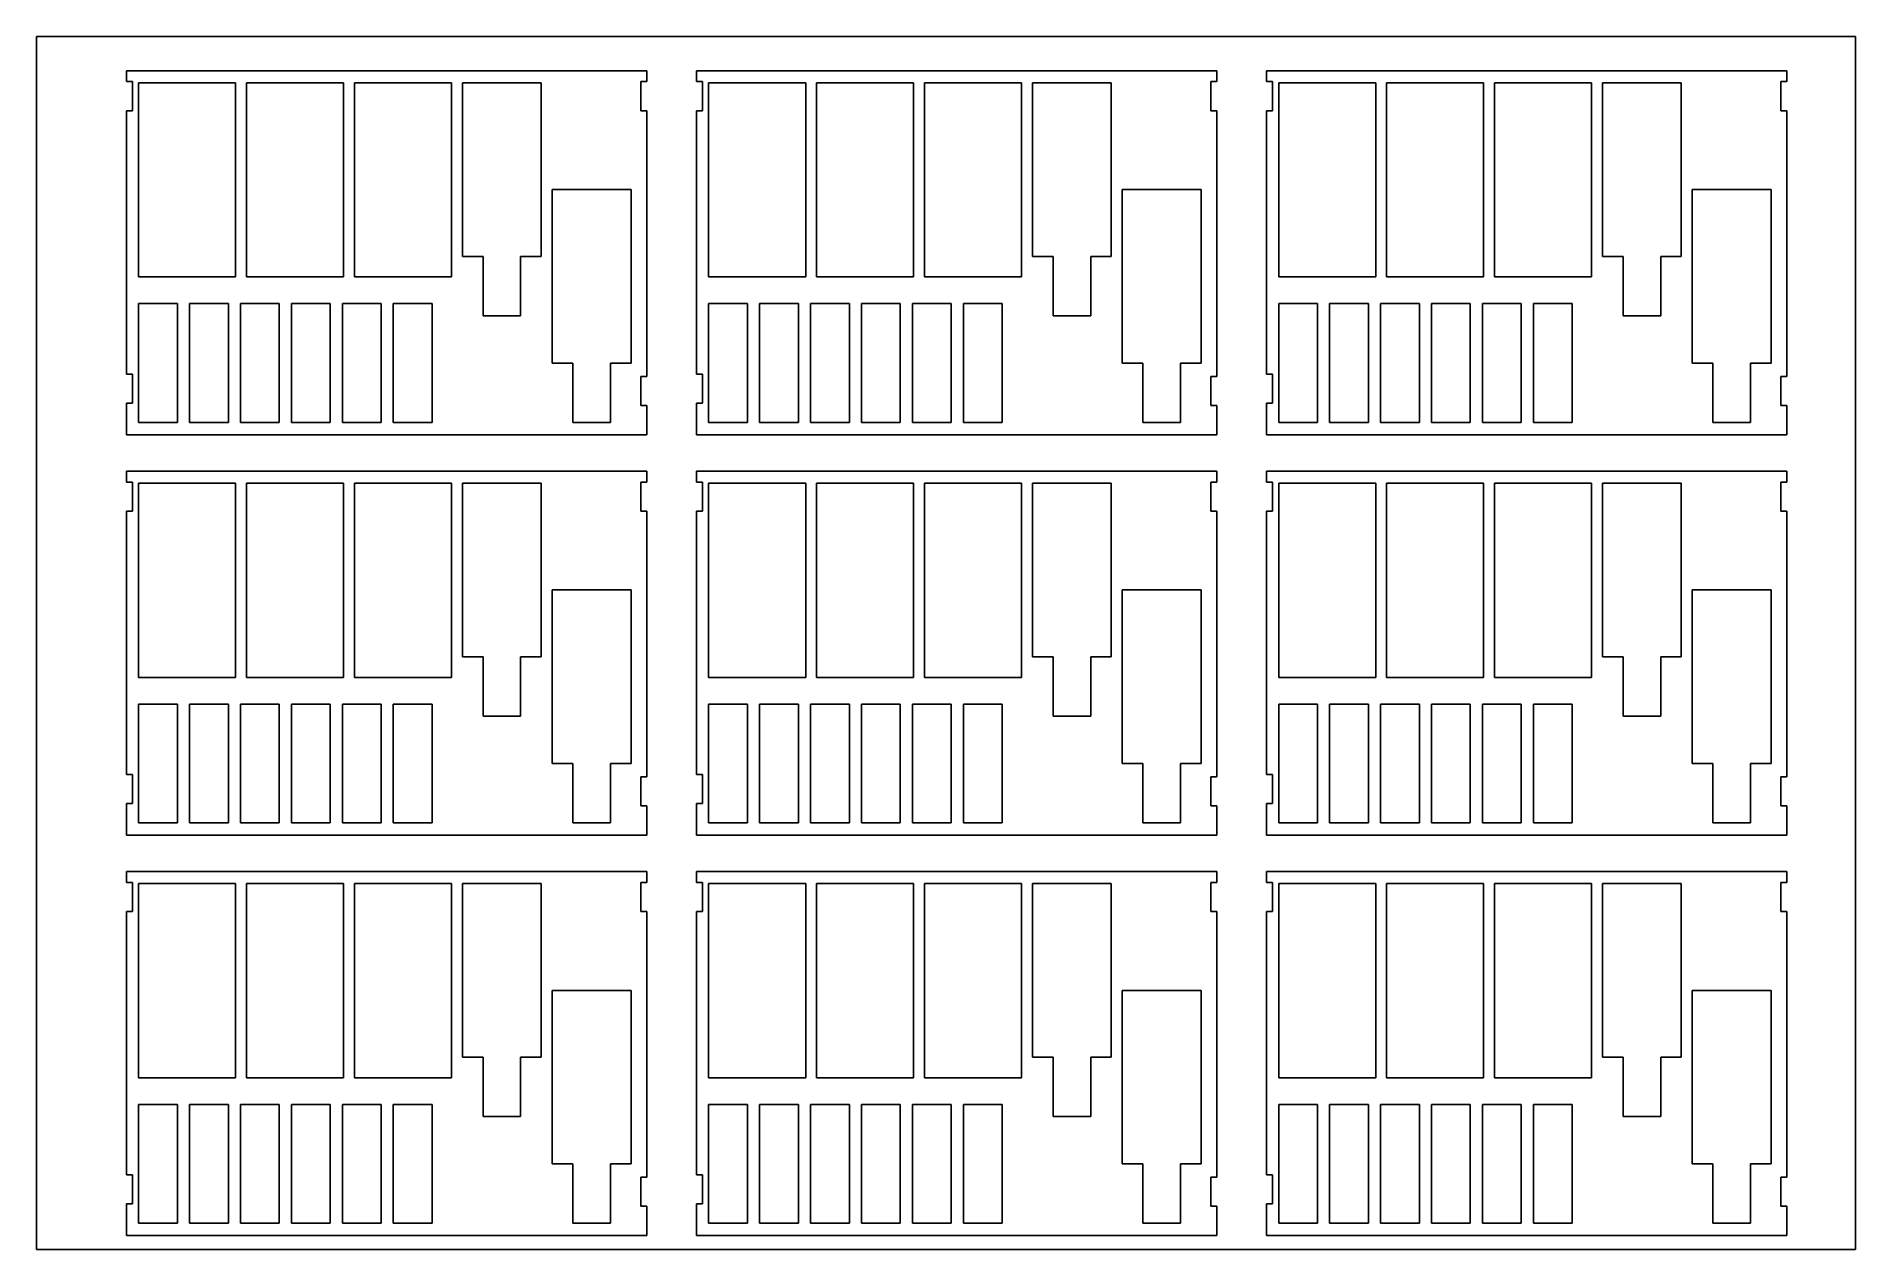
# Paper-space layout '_Top' of a CAD drawing. Header units: millimetres. Extents: x -750 to 750, y -500 to 500.
import ezdxf

# ---------------------------------------------------------------- set-up
doc = ezdxf.new("R2010")
doc.units = ezdxf.units.MM

psp = doc.layouts.new('_Top')

# ---------------------------------------------------------------- linework, layer by layer
at = {"color": 7, "linetype": 'Continuous', "lineweight": 25}
for p, q in [((-750, 500), (-750, -500)), ((750, 500), (-750, 500)), ((750, -500), (750, 500)), ((-675.7, 471.7), (-675.7, 462.7)), ((-246.7, 471.7), (-675.7, 471.7)), ((-246.7, 462.7), (-246.7, 471.7)), ((223.3, 471.7), (-205.7, 471.7)), ((-205.7, 471.7), (-205.7, 462.7)), ((223.3, 462.7), (223.3, 471.7)), ((264.3, 471.7), (264.3, 462.7)), ((693.3, 471.7), (264.3, 471.7)), ((693.3, 462.7), (693.3, 471.7)), ((-675.7, 462.7), (-670.7, 462.7)), ((-670.7, 462.7), (-670.7, 438.7)), ((-665.7, 461.7), (-665.7, 301.7)), ((-665.7, 461.7), (-585.7, 461.7)), ((-585.7, 461.7), (-585.7, 301.7)), ((-576.7, 461.7), (-576.7, 301.7)), ((-576.7, 461.7), (-496.7, 461.7)), ((-496.7, 461.7), (-496.7, 301.7)), ((-487.7, 461.7), (-407.7, 461.7)), ((-487.7, 461.7), (-487.7, 301.7)), ((-407.7, 461.7), (-407.7, 301.7)), ((-398.7, 461.7), (-333.7, 461.7)), ((-398.7, 461.7), (-398.7, 318.7)), ((-333.7, 461.7), (-333.7, 318.7)), ((-246.7, 462.7), (-251.7, 462.7)), ((-251.7, 462.7), (-251.7, 438.7)), ((-205.7, 462.7), (-200.7, 462.7)), ((-200.7, 462.7), (-200.7, 438.7)), ((-195.7, 461.7), (-195.7, 301.7)), ((-195.7, 461.7), (-115.7, 461.7)), ((-115.7, 461.7), (-115.7, 301.7)), ((-106.7, 461.7), (-106.7, 301.7)), ((-106.7, 461.7), (-26.7, 461.7)), ((-26.7, 461.7), (-26.7, 301.7)), ((-17.7, 461.7), (62.3, 461.7)), ((-17.7, 461.7), (-17.7, 301.7)), ((62.3, 461.7), (62.3, 301.7)), ((71.3, 461.7), (136.3, 461.7)), ((71.3, 461.7), (71.3, 318.7)), ((136.3, 461.7), (136.3, 318.7)), ((223.3, 462.7), (218.3, 462.7)), ((218.3, 462.7), (218.3, 438.7)), ((264.3, 462.7), (269.3, 462.7)), ((269.3, 462.7), (269.3, 438.7)), ((274.3, 461.7), (274.3, 301.7)), ((274.3, 461.7), (354.3, 461.7)), ((354.3, 461.7), (354.3, 301.7)), ((363.3, 461.7), (363.3, 301.7)), ((363.3, 461.7), (443.3, 461.7)), ((443.3, 461.7), (443.3, 301.7)), ((452.3, 461.7), (532.3, 461.7)), ((452.3, 461.7), (452.3, 301.7)), ((532.3, 461.7), (532.3, 301.7)), ((541.3, 461.7), (606.3, 461.7)), ((541.3, 461.7), (541.3, 318.7)), ((606.3, 461.7), (606.3, 318.7)), ((693.3, 462.7), (688.3, 462.7)), ((688.3, 462.7), (688.3, 438.7)), ((-675.7, 438.7), (-675.7, 221.7)), ((-675.7, 438.7), (-670.7, 438.7)), ((-246.7, 438.7), (-251.7, 438.7)), ((-246.7, 219.7), (-246.7, 438.7)), ((-205.7, 438.7), (-205.7, 221.7)), ((-205.7, 438.7), (-200.7, 438.7)), ((223.3, 438.7), (218.3, 438.7)), ((223.3, 219.7), (223.3, 438.7)), ((264.3, 438.7), (264.3, 221.7)), ((264.3, 438.7), (269.3, 438.7)), ((693.3, 438.7), (688.3, 438.7)), ((693.3, 219.7), (693.3, 438.7)), ((-259.7, 373.7), (-324.7, 373.7)), ((-324.7, 230.7), (-324.7, 373.7)), ((-259.7, 230.7), (-259.7, 373.7)), ((210.3, 373.7), (145.3, 373.7)), ((145.3, 230.7), (145.3, 373.7)), ((210.3, 230.7), (210.3, 373.7)), ((680.3, 373.7), (615.3, 373.7)), ((615.3, 230.7), (615.3, 373.7)), ((680.3, 230.7), (680.3, 373.7)), ((-398.7, 318.7), (-381.7, 318.7)), ((-381.7, 269.7), (-381.7, 318.7)), ((-350.7, 318.7), (-333.7, 318.7)), ((-350.7, 269.7), (-350.7, 318.7)), ((71.3, 318.7), (88.3, 318.7)), ((88.3, 269.7), (88.3, 318.7)), ((119.3, 318.7), (136.3, 318.7)), ((119.3, 269.7), (119.3, 318.7)), ((541.3, 318.7), (558.3, 318.7)), ((558.3, 269.7), (558.3, 318.7)), ((589.3, 318.7), (606.3, 318.7)), ((589.3, 269.7), (589.3, 318.7)), ((-665.7, 301.7), (-585.7, 301.7)), ((-576.7, 301.7), (-496.7, 301.7)), ((-487.7, 301.7), (-407.7, 301.7)), ((-195.7, 301.7), (-115.7, 301.7)), ((-106.7, 301.7), (-26.7, 301.7)), ((-17.7, 301.7), (62.3, 301.7)), ((274.3, 301.7), (354.3, 301.7)), ((363.3, 301.7), (443.3, 301.7)), ((452.3, 301.7), (532.3, 301.7)), ((-665.7, 279.7), (-665.7, 181.7)), ((-665.7, 279.7), (-633.7, 279.7)), ((-633.7, 279.7), (-633.7, 181.7)), ((-623.7, 279.7), (-591.7, 279.7)), ((-623.7, 279.7), (-623.7, 181.7)), ((-591.7, 279.7), (-591.7, 181.7)), ((-581.7, 279.7), (-549.7, 279.7)), ((-581.7, 279.7), (-581.7, 181.7)), ((-549.7, 279.7), (-549.7, 181.7)), ((-539.7, 279.7), (-507.7, 279.7)), ((-539.7, 279.7), (-539.7, 181.7)), ((-507.7, 279.7), (-507.7, 181.7)), ((-497.7, 279.7), (-465.7, 279.7)), ((-497.7, 279.7), (-497.7, 181.7)), ((-465.7, 279.7), (-465.7, 181.7)), ((-455.7, 279.7), (-423.7, 279.7)), ((-455.7, 279.7), (-455.7, 181.7)), ((-423.7, 279.7), (-423.7, 181.7)), ((-195.7, 279.7), (-195.7, 181.7)), ((-195.7, 279.7), (-163.7, 279.7)), ((-163.7, 279.7), (-163.7, 181.7)), ((-153.7, 279.7), (-121.7, 279.7)), ((-153.7, 279.7), (-153.7, 181.7)), ((-121.7, 279.7), (-121.7, 181.7)), ((-111.7, 279.7), (-79.7, 279.7)), ((-111.7, 279.7), (-111.7, 181.7)), ((-79.7, 279.7), (-79.7, 181.7)), ((-69.7, 279.7), (-37.7, 279.7)), ((-69.7, 279.7), (-69.7, 181.7)), ((-37.7, 279.7), (-37.7, 181.7)), ((-27.7, 279.7), (4.3, 279.7)), ((-27.7, 279.7), (-27.7, 181.7)), ((4.3, 279.7), (4.3, 181.7)), ((14.3, 279.7), (46.3, 279.7)), ((14.3, 279.7), (14.3, 181.7)), ((46.3, 279.7), (46.3, 181.7)), ((274.3, 279.7), (274.3, 181.7)), ((274.3, 279.7), (306.3, 279.7)), ((306.3, 279.7), (306.3, 181.7)), ((316.3, 279.7), (348.3, 279.7)), ((316.3, 279.7), (316.3, 181.7)), ((348.3, 279.7), (348.3, 181.7)), ((358.3, 279.7), (390.3, 279.7)), ((358.3, 279.7), (358.3, 181.7)), ((390.3, 279.7), (390.3, 181.7)), ((400.3, 279.7), (432.3, 279.7)), ((400.3, 279.7), (400.3, 181.7)), ((432.3, 279.7), (432.3, 181.7)), ((442.3, 279.7), (474.3, 279.7)), ((442.3, 279.7), (442.3, 181.7)), ((474.3, 279.7), (474.3, 181.7)), ((484.3, 279.7), (516.3, 279.7)), ((484.3, 279.7), (484.3, 181.7)), ((516.3, 279.7), (516.3, 181.7)), ((-381.7, 269.7), (-350.7, 269.7)), ((88.3, 269.7), (119.3, 269.7)), ((558.3, 269.7), (589.3, 269.7)), ((-307.7, 230.7), (-324.7, 230.7)), ((-307.7, 181.7), (-307.7, 230.7)), ((-276.7, 230.7), (-259.7, 230.7)), ((-276.7, 181.7), (-276.7, 230.7)), ((162.3, 230.7), (145.3, 230.7)), ((162.3, 181.7), (162.3, 230.7)), ((193.3, 230.7), (210.3, 230.7)), ((193.3, 181.7), (193.3, 230.7)), ((632.3, 230.7), (615.3, 230.7)), ((632.3, 181.7), (632.3, 230.7)), ((663.3, 230.7), (680.3, 230.7)), ((663.3, 181.7), (663.3, 230.7)), ((-675.7, 221.7), (-670.7, 221.7)), ((-670.7, 197.7), (-670.7, 221.7)), ((-246.7, 219.7), (-251.7, 219.7)), ((-251.7, 219.7), (-251.7, 195.7)), ((-205.7, 221.7), (-200.7, 221.7)), ((-200.7, 197.7), (-200.7, 221.7)), ((223.3, 219.7), (218.3, 219.7)), ((218.3, 219.7), (218.3, 195.7)), ((264.3, 221.7), (269.3, 221.7)), ((269.3, 197.7), (269.3, 221.7)), ((693.3, 219.7), (688.3, 219.7)), ((688.3, 219.7), (688.3, 195.7)), ((-675.7, 197.7), (-675.7, 171.7)), ((-675.7, 197.7), (-670.7, 197.7)), ((-246.7, 195.7), (-251.7, 195.7)), ((-246.7, 171.7), (-246.7, 195.7)), ((-205.7, 197.7), (-205.7, 171.7)), ((-205.7, 197.7), (-200.7, 197.7)), ((223.3, 195.7), (218.3, 195.7)), ((223.3, 171.7), (223.3, 195.7)), ((264.3, 197.7), (264.3, 171.7)), ((264.3, 197.7), (269.3, 197.7)), ((693.3, 195.7), (688.3, 195.7)), ((693.3, 171.7), (693.3, 195.7)), ((-665.7, 181.7), (-633.7, 181.7)), ((-623.7, 181.7), (-591.7, 181.7)), ((-581.7, 181.7), (-549.7, 181.7)), ((-539.7, 181.7), (-507.7, 181.7)), ((-497.7, 181.7), (-465.7, 181.7)), ((-455.7, 181.7), (-423.7, 181.7)), ((-276.7, 181.7), (-307.7, 181.7)), ((-195.7, 181.7), (-163.7, 181.7)), ((-153.7, 181.7), (-121.7, 181.7)), ((-111.7, 181.7), (-79.7, 181.7)), ((-69.7, 181.7), (-37.7, 181.7)), ((-27.7, 181.7), (4.3, 181.7)), ((14.3, 181.7), (46.3, 181.7)), ((193.3, 181.7), (162.3, 181.7)), ((274.3, 181.7), (306.3, 181.7)), ((316.3, 181.7), (348.3, 181.7)), ((358.3, 181.7), (390.3, 181.7)), ((400.3, 181.7), (432.3, 181.7)), ((442.3, 181.7), (474.3, 181.7)), ((484.3, 181.7), (516.3, 181.7)), ((663.3, 181.7), (632.3, 181.7)), ((-675.7, 171.7), (-246.7, 171.7)), ((-205.7, 171.7), (223.3, 171.7)), ((264.3, 171.7), (693.3, 171.7)), ((-246.7, 141.7), (-675.7, 141.7)), ((-675.7, 141.7), (-675.7, 132.7)), ((-246.7, 132.7), (-246.7, 141.7)), ((-205.7, 141.7), (-205.7, 132.7)), ((223.3, 141.7), (-205.7, 141.7)), ((223.3, 132.7), (223.3, 141.7)), ((693.3, 141.7), (264.3, 141.7)), ((264.3, 141.7), (264.3, 132.7)), ((693.3, 132.7), (693.3, 141.7)), ((-675.7, 132.7), (-670.7, 132.7)), ((-670.7, 132.7), (-670.7, 108.7)), ((-665.7, 131.7), (-665.7, -28.3)), ((-665.7, 131.7), (-585.7, 131.7)), ((-585.7, 131.7), (-585.7, -28.3)), ((-576.7, 131.7), (-576.7, -28.3)), ((-576.7, 131.7), (-496.7, 131.7)), ((-496.7, 131.7), (-496.7, -28.3)), ((-487.7, 131.7), (-407.7, 131.7)), ((-487.7, 131.7), (-487.7, -28.3)), ((-407.7, 131.7), (-407.7, -28.3)), ((-398.7, 131.7), (-333.7, 131.7)), ((-398.7, 131.7), (-398.7, -11.3)), ((-333.7, 131.7), (-333.7, -11.3)), ((-246.7, 132.7), (-251.7, 132.7)), ((-251.7, 132.7), (-251.7, 108.7)), ((-205.7, 132.7), (-200.7, 132.7)), ((-200.7, 132.7), (-200.7, 108.7)), ((-195.7, 131.7), (-195.7, -28.3)), ((-195.7, 131.7), (-115.7, 131.7)), ((-115.7, 131.7), (-115.7, -28.3)), ((-106.7, 131.7), (-106.7, -28.3)), ((-106.7, 131.7), (-26.7, 131.7)), ((-26.7, 131.7), (-26.7, -28.3)), ((-17.7, 131.7), (62.3, 131.7)), ((-17.7, 131.7), (-17.7, -28.3)), ((62.3, 131.7), (62.3, -28.3)), ((71.3, 131.7), (136.3, 131.7)), ((71.3, 131.7), (71.3, -11.3)), ((136.3, 131.7), (136.3, -11.3)), ((223.3, 132.7), (218.3, 132.7)), ((218.3, 132.7), (218.3, 108.7)), ((264.3, 132.7), (269.3, 132.7)), ((269.3, 132.7), (269.3, 108.7)), ((274.3, 131.7), (274.3, -28.3)), ((274.3, 131.7), (354.3, 131.7)), ((354.3, 131.7), (354.3, -28.3)), ((363.3, 131.7), (363.3, -28.3)), ((363.3, 131.7), (443.3, 131.7)), ((443.3, 131.7), (443.3, -28.3)), ((452.3, 131.7), (532.3, 131.7)), ((452.3, 131.7), (452.3, -28.3)), ((532.3, 131.7), (532.3, -28.3)), ((541.3, 131.7), (606.3, 131.7)), ((541.3, 131.7), (541.3, -11.3)), ((606.3, 131.7), (606.3, -11.3)), ((693.3, 132.7), (688.3, 132.7)), ((688.3, 132.7), (688.3, 108.7)), ((-675.7, 108.7), (-675.7, -108.3)), ((-675.7, 108.7), (-670.7, 108.7)), ((-246.7, 108.7), (-251.7, 108.7)), ((-246.7, -110.3), (-246.7, 108.7)), ((-205.7, 108.7), (-205.7, -108.3)), ((-205.7, 108.7), (-200.7, 108.7)), ((223.3, 108.7), (218.3, 108.7)), ((223.3, -110.3), (223.3, 108.7)), ((264.3, 108.7), (264.3, -108.3)), ((264.3, 108.7), (269.3, 108.7)), ((693.3, 108.7), (688.3, 108.7)), ((693.3, -110.3), (693.3, 108.7)), ((-259.7, 43.7), (-324.7, 43.7)), ((-324.7, -99.3), (-324.7, 43.7)), ((-259.7, -99.3), (-259.7, 43.7)), ((210.3, 43.7), (145.3, 43.7)), ((145.3, -99.3), (145.3, 43.7)), ((210.3, -99.3), (210.3, 43.7)), ((680.3, 43.7), (615.3, 43.7)), ((615.3, -99.3), (615.3, 43.7)), ((680.3, -99.3), (680.3, 43.7)), ((-398.7, -11.3), (-381.7, -11.3)), ((-381.7, -60.3), (-381.7, -11.3)), ((-350.7, -11.3), (-333.7, -11.3)), ((-350.7, -60.3), (-350.7, -11.3)), ((71.3, -11.3), (88.3, -11.3)), ((88.3, -60.3), (88.3, -11.3)), ((119.3, -11.3), (136.3, -11.3)), ((119.3, -60.3), (119.3, -11.3)), ((541.3, -11.3), (558.3, -11.3)), ((558.3, -60.3), (558.3, -11.3)), ((589.3, -11.3), (606.3, -11.3)), ((589.3, -60.3), (589.3, -11.3)), ((-665.7, -28.3), (-585.7, -28.3)), ((-576.7, -28.3), (-496.7, -28.3)), ((-487.7, -28.3), (-407.7, -28.3)), ((-195.7, -28.3), (-115.7, -28.3)), ((-106.7, -28.3), (-26.7, -28.3)), ((-17.7, -28.3), (62.3, -28.3)), ((274.3, -28.3), (354.3, -28.3)), ((363.3, -28.3), (443.3, -28.3)), ((452.3, -28.3), (532.3, -28.3)), ((-665.7, -50.3), (-665.7, -148.3)), ((-665.7, -50.3), (-633.7, -50.3)), ((-633.7, -50.3), (-633.7, -148.3)), ((-623.7, -50.3), (-591.7, -50.3)), ((-623.7, -50.3), (-623.7, -148.3)), ((-591.7, -50.3), (-591.7, -148.3)), ((-581.7, -50.3), (-549.7, -50.3)), ((-581.7, -50.3), (-581.7, -148.3)), ((-549.7, -50.3), (-549.7, -148.3)), ((-539.7, -50.3), (-507.7, -50.3)), ((-539.7, -50.3), (-539.7, -148.3)), ((-507.7, -50.3), (-507.7, -148.3)), ((-497.7, -50.3), (-465.7, -50.3)), ((-497.7, -50.3), (-497.7, -148.3)), ((-465.7, -50.3), (-465.7, -148.3)), ((-455.7, -50.3), (-423.7, -50.3)), ((-455.7, -50.3), (-455.7, -148.3)), ((-423.7, -50.3), (-423.7, -148.3)), ((-195.7, -50.3), (-195.7, -148.3)), ((-195.7, -50.3), (-163.7, -50.3)), ((-163.7, -50.3), (-163.7, -148.3)), ((-153.7, -50.3), (-121.7, -50.3)), ((-153.7, -50.3), (-153.7, -148.3)), ((-121.7, -50.3), (-121.7, -148.3)), ((-111.7, -50.3), (-79.7, -50.3)), ((-111.7, -50.3), (-111.7, -148.3)), ((-79.7, -50.3), (-79.7, -148.3)), ((-69.7, -50.3), (-37.7, -50.3)), ((-69.7, -50.3), (-69.7, -148.3)), ((-37.7, -50.3), (-37.7, -148.3)), ((-27.7, -50.3), (4.3, -50.3)), ((-27.7, -50.3), (-27.7, -148.3)), ((4.3, -50.3), (4.3, -148.3)), ((14.3, -50.3), (46.3, -50.3)), ((14.3, -50.3), (14.3, -148.3)), ((46.3, -50.3), (46.3, -148.3)), ((274.3, -50.3), (274.3, -148.3)), ((274.3, -50.3), (306.3, -50.3)), ((306.3, -50.3), (306.3, -148.3)), ((316.3, -50.3), (348.3, -50.3)), ((316.3, -50.3), (316.3, -148.3)), ((348.3, -50.3), (348.3, -148.3)), ((358.3, -50.3), (390.3, -50.3)), ((358.3, -50.3), (358.3, -148.3)), ((390.3, -50.3), (390.3, -148.3)), ((400.3, -50.3), (432.3, -50.3)), ((400.3, -50.3), (400.3, -148.3)), ((432.3, -50.3), (432.3, -148.3)), ((442.3, -50.3), (474.3, -50.3)), ((442.3, -50.3), (442.3, -148.3)), ((474.3, -50.3), (474.3, -148.3)), ((484.3, -50.3), (516.3, -50.3)), ((484.3, -50.3), (484.3, -148.3)), ((516.3, -50.3), (516.3, -148.3)), ((-381.7, -60.3), (-350.7, -60.3)), ((88.3, -60.3), (119.3, -60.3)), ((558.3, -60.3), (589.3, -60.3)), ((-307.7, -99.3), (-324.7, -99.3)), ((-307.7, -148.3), (-307.7, -99.3)), ((-276.7, -99.3), (-259.7, -99.3)), ((-276.7, -148.3), (-276.7, -99.3)), ((162.3, -99.3), (145.3, -99.3)), ((162.3, -148.3), (162.3, -99.3)), ((193.3, -99.3), (210.3, -99.3)), ((193.3, -148.3), (193.3, -99.3)), ((632.3, -99.3), (615.3, -99.3)), ((632.3, -148.3), (632.3, -99.3)), ((663.3, -99.3), (680.3, -99.3)), ((663.3, -148.3), (663.3, -99.3)), ((-675.7, -108.3), (-670.7, -108.3)), ((-670.7, -132.3), (-670.7, -108.3)), ((-246.7, -110.3), (-251.7, -110.3)), ((-251.7, -110.3), (-251.7, -134.3)), ((-205.7, -108.3), (-200.7, -108.3)), ((-200.7, -132.3), (-200.7, -108.3)), ((223.3, -110.3), (218.3, -110.3)), ((218.3, -110.3), (218.3, -134.3)), ((264.3, -108.3), (269.3, -108.3)), ((269.3, -132.3), (269.3, -108.3)), ((693.3, -110.3), (688.3, -110.3)), ((688.3, -110.3), (688.3, -134.3)), ((-675.7, -132.3), (-675.7, -158.3)), ((-675.7, -132.3), (-670.7, -132.3)), ((-246.7, -134.3), (-251.7, -134.3)), ((-246.7, -158.3), (-246.7, -134.3)), ((-205.7, -132.3), (-205.7, -158.3)), ((-205.7, -132.3), (-200.7, -132.3)), ((223.3, -134.3), (218.3, -134.3)), ((223.3, -158.3), (223.3, -134.3)), ((264.3, -132.3), (264.3, -158.3)), ((264.3, -132.3), (269.3, -132.3)), ((693.3, -134.3), (688.3, -134.3)), ((693.3, -158.3), (693.3, -134.3)), ((-665.7, -148.3), (-633.7, -148.3)), ((-623.7, -148.3), (-591.7, -148.3)), ((-581.7, -148.3), (-549.7, -148.3)), ((-539.7, -148.3), (-507.7, -148.3)), ((-497.7, -148.3), (-465.7, -148.3)), ((-455.7, -148.3), (-423.7, -148.3)), ((-276.7, -148.3), (-307.7, -148.3)), ((-195.7, -148.3), (-163.7, -148.3)), ((-153.7, -148.3), (-121.7, -148.3)), ((-111.7, -148.3), (-79.7, -148.3)), ((-69.7, -148.3), (-37.7, -148.3)), ((-27.7, -148.3), (4.3, -148.3)), ((14.3, -148.3), (46.3, -148.3)), ((193.3, -148.3), (162.3, -148.3)), ((274.3, -148.3), (306.3, -148.3)), ((316.3, -148.3), (348.3, -148.3)), ((358.3, -148.3), (390.3, -148.3)), ((400.3, -148.3), (432.3, -148.3)), ((442.3, -148.3), (474.3, -148.3)), ((484.3, -148.3), (516.3, -148.3)), ((663.3, -148.3), (632.3, -148.3)), ((-675.7, -158.3), (-246.7, -158.3)), ((-205.7, -158.3), (223.3, -158.3)), ((264.3, -158.3), (693.3, -158.3)), ((-675.7, -188.3), (-675.7, -197.3)), ((-246.7, -188.3), (-675.7, -188.3)), ((-246.7, -197.3), (-246.7, -188.3)), ((-205.7, -188.3), (-205.7, -197.3)), ((223.3, -188.3), (-205.7, -188.3)), ((223.3, -197.3), (223.3, -188.3)), ((693.3, -188.3), (264.3, -188.3)), ((264.3, -188.3), (264.3, -197.3)), ((693.3, -197.3), (693.3, -188.3)), ((-675.7, -197.3), (-670.7, -197.3)), ((-670.7, -197.3), (-670.7, -221.3)), ((-665.7, -198.3), (-665.7, -358.3)), ((-665.7, -198.3), (-585.7, -198.3)), ((-585.7, -198.3), (-585.7, -358.3)), ((-576.7, -198.3), (-576.7, -358.3)), ((-576.7, -198.3), (-496.7, -198.3)), ((-496.7, -198.3), (-496.7, -358.3)), ((-487.7, -198.3), (-407.7, -198.3)), ((-487.7, -198.3), (-487.7, -358.3)), ((-407.7, -198.3), (-407.7, -358.3)), ((-398.7, -198.3), (-333.7, -198.3)), ((-398.7, -198.3), (-398.7, -341.3)), ((-333.7, -198.3), (-333.7, -341.3)), ((-246.7, -197.3), (-251.7, -197.3)), ((-251.7, -197.3), (-251.7, -221.3)), ((-205.7, -197.3), (-200.7, -197.3)), ((-200.7, -197.3), (-200.7, -221.3)), ((-195.7, -198.3), (-195.7, -358.3)), ((-195.7, -198.3), (-115.7, -198.3)), ((-115.7, -198.3), (-115.7, -358.3)), ((-106.7, -198.3), (-106.7, -358.3)), ((-106.7, -198.3), (-26.7, -198.3)), ((-26.7, -198.3), (-26.7, -358.3)), ((-17.7, -198.3), (62.3, -198.3)), ((-17.7, -198.3), (-17.7, -358.3)), ((62.3, -198.3), (62.3, -358.3)), ((71.3, -198.3), (136.3, -198.3)), ((71.3, -198.3), (71.3, -341.3)), ((136.3, -198.3), (136.3, -341.3)), ((223.3, -197.3), (218.3, -197.3)), ((218.3, -197.3), (218.3, -221.3)), ((264.3, -197.3), (269.3, -197.3)), ((269.3, -197.3), (269.3, -221.3)), ((274.3, -198.3), (274.3, -358.3)), ((274.3, -198.3), (354.3, -198.3)), ((354.3, -198.3), (354.3, -358.3)), ((363.3, -198.3), (363.3, -358.3)), ((363.3, -198.3), (443.3, -198.3)), ((443.3, -198.3), (443.3, -358.3)), ((452.3, -198.3), (532.3, -198.3)), ((452.3, -198.3), (452.3, -358.3)), ((532.3, -198.3), (532.3, -358.3)), ((541.3, -198.3), (606.3, -198.3)), ((541.3, -198.3), (541.3, -341.3)), ((606.3, -198.3), (606.3, -341.3)), ((693.3, -197.3), (688.3, -197.3)), ((688.3, -197.3), (688.3, -221.3)), ((-675.7, -221.3), (-675.7, -438.3)), ((-675.7, -221.3), (-670.7, -221.3)), ((-246.7, -221.3), (-251.7, -221.3)), ((-246.7, -440.3), (-246.7, -221.3)), ((-205.7, -221.3), (-205.7, -438.3)), ((-205.7, -221.3), (-200.7, -221.3)), ((223.3, -221.3), (218.3, -221.3)), ((223.3, -440.3), (223.3, -221.3)), ((264.3, -221.3), (264.3, -438.3)), ((264.3, -221.3), (269.3, -221.3)), ((693.3, -221.3), (688.3, -221.3)), ((693.3, -440.3), (693.3, -221.3)), ((-259.7, -286.3), (-324.7, -286.3)), ((-324.7, -429.3), (-324.7, -286.3)), ((-259.7, -429.3), (-259.7, -286.3)), ((210.3, -286.3), (145.3, -286.3)), ((145.3, -429.3), (145.3, -286.3)), ((210.3, -429.3), (210.3, -286.3)), ((680.3, -286.3), (615.3, -286.3)), ((615.3, -429.3), (615.3, -286.3)), ((680.3, -429.3), (680.3, -286.3)), ((-398.7, -341.3), (-381.7, -341.3)), ((-381.7, -390.3), (-381.7, -341.3)), ((-350.7, -341.3), (-333.7, -341.3)), ((-350.7, -390.3), (-350.7, -341.3)), ((71.3, -341.3), (88.3, -341.3)), ((88.3, -390.3), (88.3, -341.3)), ((119.3, -341.3), (136.3, -341.3)), ((119.3, -390.3), (119.3, -341.3)), ((541.3, -341.3), (558.3, -341.3)), ((558.3, -390.3), (558.3, -341.3)), ((589.3, -341.3), (606.3, -341.3)), ((589.3, -390.3), (589.3, -341.3)), ((-665.7, -358.3), (-585.7, -358.3)), ((-576.7, -358.3), (-496.7, -358.3)), ((-487.7, -358.3), (-407.7, -358.3)), ((-195.7, -358.3), (-115.7, -358.3)), ((-106.7, -358.3), (-26.7, -358.3)), ((-17.7, -358.3), (62.3, -358.3)), ((274.3, -358.3), (354.3, -358.3)), ((363.3, -358.3), (443.3, -358.3)), ((452.3, -358.3), (532.3, -358.3)), ((-665.7, -380.3), (-665.7, -478.3)), ((-665.7, -380.3), (-633.7, -380.3)), ((-633.7, -380.3), (-633.7, -478.3)), ((-623.7, -380.3), (-591.7, -380.3)), ((-623.7, -380.3), (-623.7, -478.3)), ((-591.7, -380.3), (-591.7, -478.3)), ((-581.7, -380.3), (-549.7, -380.3)), ((-581.7, -380.3), (-581.7, -478.3)), ((-549.7, -380.3), (-549.7, -478.3)), ((-539.7, -380.3), (-507.7, -380.3)), ((-539.7, -380.3), (-539.7, -478.3)), ((-507.7, -380.3), (-507.7, -478.3)), ((-497.7, -380.3), (-465.7, -380.3)), ((-497.7, -380.3), (-497.7, -478.3)), ((-465.7, -380.3), (-465.7, -478.3)), ((-455.7, -380.3), (-423.7, -380.3)), ((-455.7, -380.3), (-455.7, -478.3)), ((-423.7, -380.3), (-423.7, -478.3)), ((-195.7, -380.3), (-195.7, -478.3)), ((-195.7, -380.3), (-163.7, -380.3)), ((-163.7, -380.3), (-163.7, -478.3)), ((-153.7, -380.3), (-121.7, -380.3)), ((-153.7, -380.3), (-153.7, -478.3)), ((-121.7, -380.3), (-121.7, -478.3)), ((-111.7, -380.3), (-79.7, -380.3)), ((-111.7, -380.3), (-111.7, -478.3)), ((-79.7, -380.3), (-79.7, -478.3)), ((-69.7, -380.3), (-37.7, -380.3)), ((-69.7, -380.3), (-69.7, -478.3)), ((-37.7, -380.3), (-37.7, -478.3)), ((-27.7, -380.3), (4.3, -380.3)), ((-27.7, -380.3), (-27.7, -478.3)), ((4.3, -380.3), (4.3, -478.3)), ((14.3, -380.3), (46.3, -380.3)), ((14.3, -380.3), (14.3, -478.3)), ((46.3, -380.3), (46.3, -478.3)), ((274.3, -380.3), (274.3, -478.3)), ((274.3, -380.3), (306.3, -380.3)), ((306.3, -380.3), (306.3, -478.3)), ((316.3, -380.3), (348.3, -380.3)), ((316.3, -380.3), (316.3, -478.3)), ((348.3, -380.3), (348.3, -478.3)), ((358.3, -380.3), (390.3, -380.3)), ((358.3, -380.3), (358.3, -478.3)), ((390.3, -380.3), (390.3, -478.3)), ((400.3, -380.3), (432.3, -380.3)), ((400.3, -380.3), (400.3, -478.3)), ((432.3, -380.3), (432.3, -478.3)), ((442.3, -380.3), (474.3, -380.3)), ((442.3, -380.3), (442.3, -478.3)), ((474.3, -380.3), (474.3, -478.3)), ((484.3, -380.3), (516.3, -380.3)), ((484.3, -380.3), (484.3, -478.3)), ((516.3, -380.3), (516.3, -478.3)), ((-381.7, -390.3), (-350.7, -390.3)), ((88.3, -390.3), (119.3, -390.3)), ((558.3, -390.3), (589.3, -390.3)), ((-307.7, -429.3), (-324.7, -429.3)), ((-307.7, -478.3), (-307.7, -429.3)), ((-276.7, -429.3), (-259.7, -429.3)), ((-276.7, -478.3), (-276.7, -429.3)), ((162.3, -429.3), (145.3, -429.3)), ((162.3, -478.3), (162.3, -429.3)), ((193.3, -429.3), (210.3, -429.3)), ((193.3, -478.3), (193.3, -429.3)), ((632.3, -429.3), (615.3, -429.3)), ((632.3, -478.3), (632.3, -429.3)), ((663.3, -429.3), (680.3, -429.3)), ((663.3, -478.3), (663.3, -429.3)), ((-675.7, -438.3), (-670.7, -438.3)), ((-670.7, -462.3), (-670.7, -438.3)), ((-246.7, -440.3), (-251.7, -440.3)), ((-251.7, -440.3), (-251.7, -464.3)), ((-205.7, -438.3), (-200.7, -438.3)), ((-200.7, -462.3), (-200.7, -438.3)), ((223.3, -440.3), (218.3, -440.3)), ((218.3, -440.3), (218.3, -464.3)), ((264.3, -438.3), (269.3, -438.3)), ((269.3, -462.3), (269.3, -438.3)), ((693.3, -440.3), (688.3, -440.3)), ((688.3, -440.3), (688.3, -464.3)), ((-675.7, -462.3), (-675.7, -488.3)), ((-675.7, -462.3), (-670.7, -462.3)), ((-246.7, -464.3), (-251.7, -464.3)), ((-246.7, -488.3), (-246.7, -464.3)), ((-205.7, -462.3), (-205.7, -488.3)), ((-205.7, -462.3), (-200.7, -462.3)), ((223.3, -464.3), (218.3, -464.3)), ((223.3, -488.3), (223.3, -464.3)), ((264.3, -462.3), (264.3, -488.3)), ((264.3, -462.3), (269.3, -462.3)), ((693.3, -464.3), (688.3, -464.3)), ((693.3, -488.3), (693.3, -464.3)), ((-665.7, -478.3), (-633.7, -478.3)), ((-623.7, -478.3), (-591.7, -478.3)), ((-581.7, -478.3), (-549.7, -478.3)), ((-539.7, -478.3), (-507.7, -478.3)), ((-497.7, -478.3), (-465.7, -478.3)), ((-455.7, -478.3), (-423.7, -478.3)), ((-276.7, -478.3), (-307.7, -478.3)), ((-195.7, -478.3), (-163.7, -478.3)), ((-153.7, -478.3), (-121.7, -478.3)), ((-111.7, -478.3), (-79.7, -478.3)), ((-69.7, -478.3), (-37.7, -478.3)), ((-27.7, -478.3), (4.3, -478.3)), ((14.3, -478.3), (46.3, -478.3)), ((193.3, -478.3), (162.3, -478.3)), ((274.3, -478.3), (306.3, -478.3)), ((316.3, -478.3), (348.3, -478.3)), ((358.3, -478.3), (390.3, -478.3)), ((400.3, -478.3), (432.3, -478.3)), ((442.3, -478.3), (474.3, -478.3)), ((484.3, -478.3), (516.3, -478.3)), ((663.3, -478.3), (632.3, -478.3)), ((-675.7, -488.3), (-246.7, -488.3)), ((-205.7, -488.3), (223.3, -488.3)), ((264.3, -488.3), (693.3, -488.3)), ((-750, -500), (750, -500))]:
    psp.add_line(p, q, dxfattribs=at)

doc.saveas('drawing.dxf')
